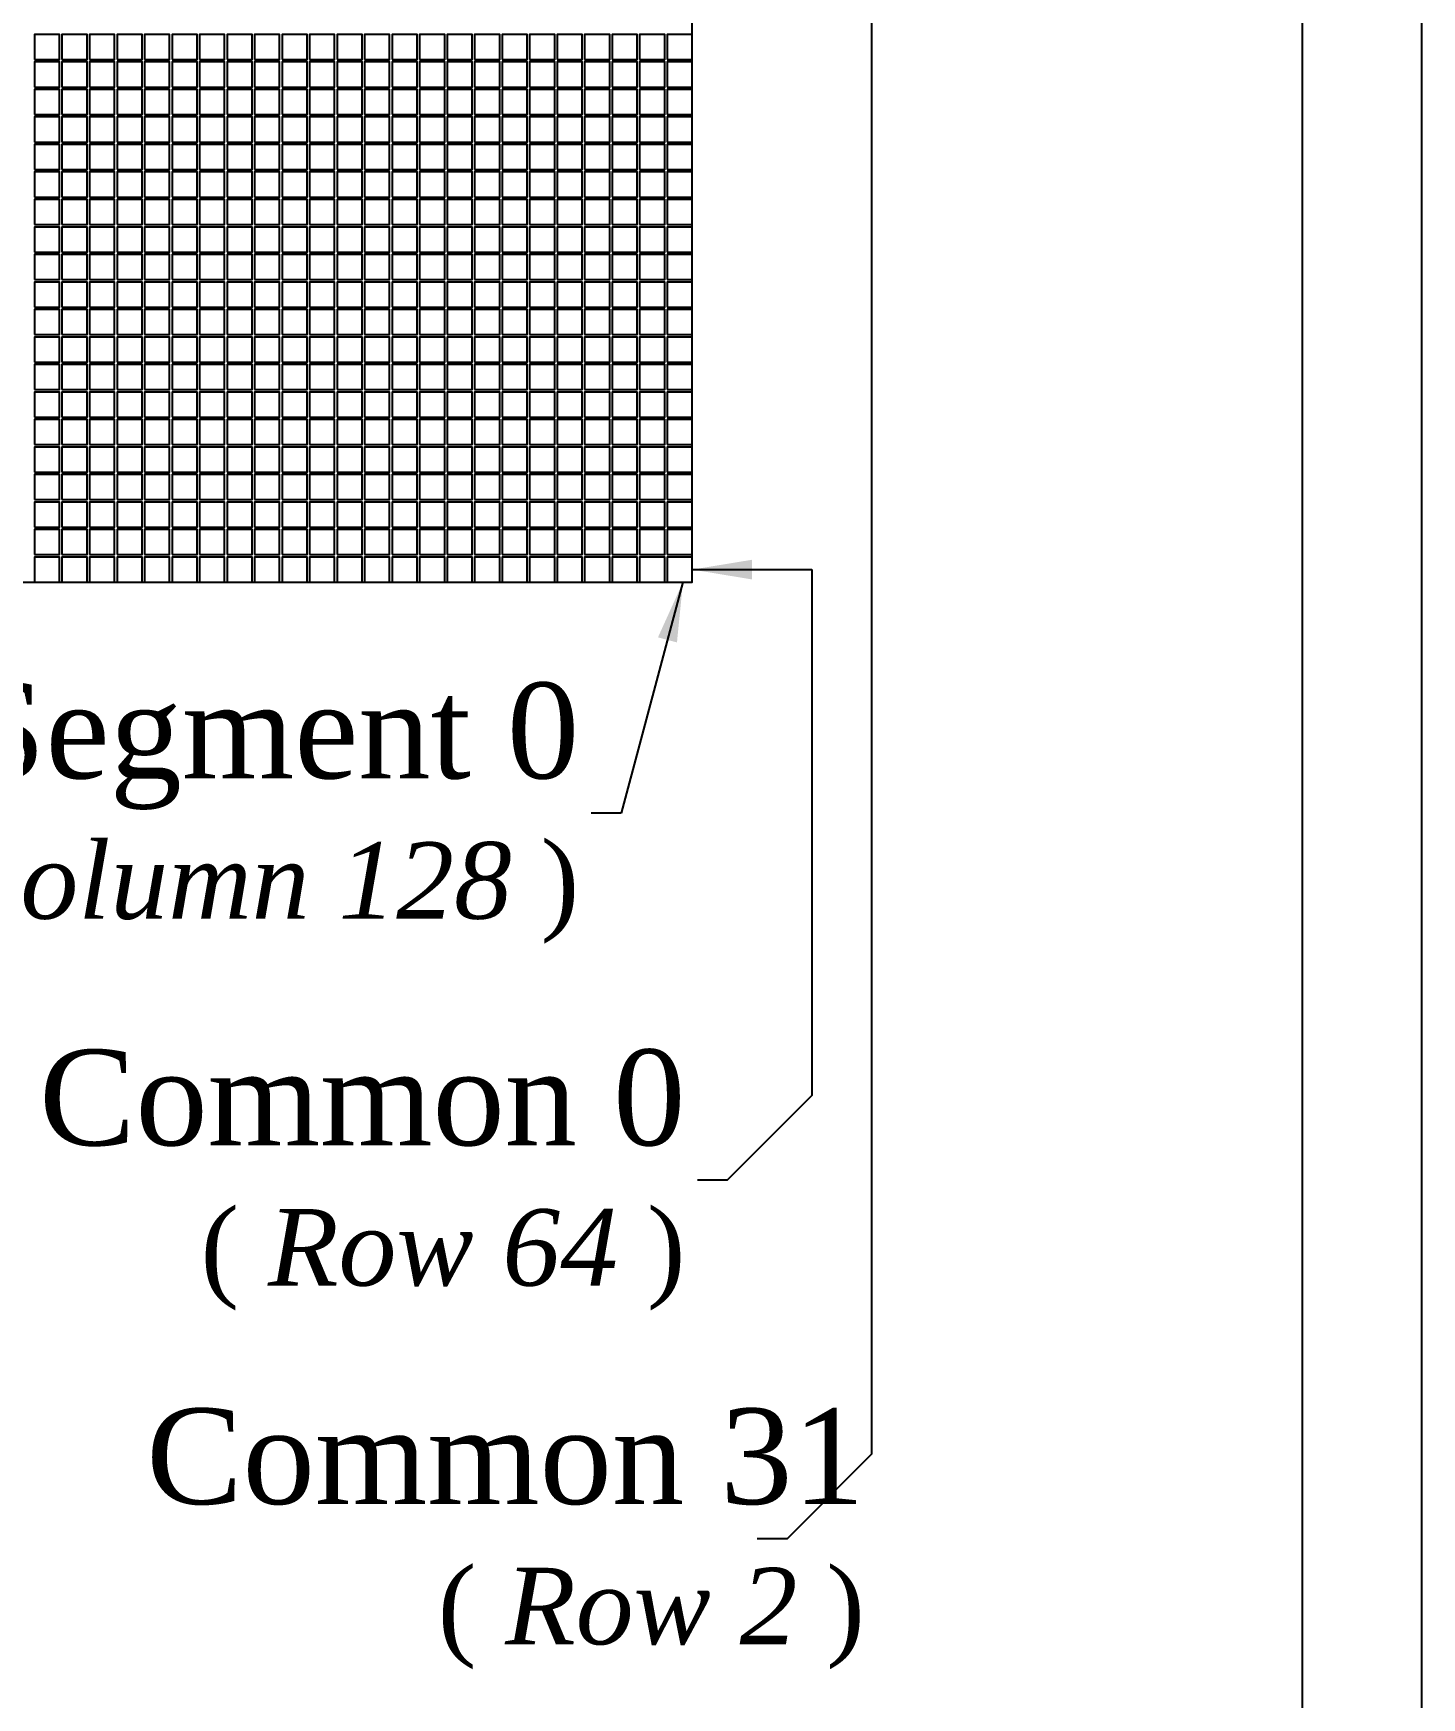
# Model space of a CAD drawing. Header units: millimetres. Extents: x -1 to 120, y 0 to 80.
# Drawn here: x 108.39 to 120, y 42.05 to 55.97 of the extents above; entities that cross this region are included whole.
import ezdxf

# ---------------------------------------------------------------- set-up
doc = ezdxf.new("R2010")
doc.units = ezdxf.units.MM
doc.header["$MEASUREMENT"] = 0
for name, color, linetype in [('Frame', 7, 'Continuous'), ('Index', 7, 'Continuous'), ('Pixel', 7, 'Continuous')]:
    doc.layers.add(name, color=color, linetype=linetype)
doc.styles.get("Standard").update_dxf_attribs({"font": 'TIMES.TTF'})
doc.dimstyles.get("Standard").update_dxf_attribs({"dimtxt": 0.8, "dimasz": 0.75, "dimexe": 0.5, "dimexo": 0.5, "dimgap": 0.1, "dimtad": 0, "dimdec": 3, "dimdsep": 46, "dimtxsty": 'Standard', "dimcen": 0.09, "dimadec": 0, "dimazin": 2, "dimtfac": 1, "dimtdec": 3, "dimtmove": 0, "dimatfit": 3, "dimfxl": 0, "dimtolj": 1, "dimarcsym": 0})

msp = doc.modelspace()

# ---------------------------------------------------------------- linework, layer by layer
at = {"color": 5}
msp.add_lwpolyline([(84.48, 51.38), (113.9, 51.38), (113.9, 66.08), (84.48, 66.08)], close=True, dxfattribs=at)
at = {"layer": 'Frame'}
for points in [[(120, 80), (0, 80), (0, 0), (120, 0)], [(119, 1), (1, 1), (1, 79), (119, 79)]]:
    msp.add_lwpolyline(points, close=True, dxfattribs=at)
at = {"layer": 'Index', "color": 5}
for points in [[(114.9, 47.0871), (114.1929, 46.38), (113.9429, 46.38)], [(115.4, 44.0871), (114.6929, 43.38), (114.4429, 43.38)]]:
    msp.add_lwpolyline(points, dxfattribs=at)
at = {"layer": 'Pixel'}
for points in [[(108.4, 55.75), (108.61, 55.75), (108.61, 55.96), (108.4, 55.96)], [(108.63, 55.75), (108.84, 55.75), (108.84, 55.96), (108.63, 55.96)], [(108.86, 55.75), (109.07, 55.75), (109.07, 55.96), (108.86, 55.96)], [(109.09, 55.75), (109.3, 55.75), (109.3, 55.96), (109.09, 55.96)], [(109.32, 55.75), (109.53, 55.75), (109.53, 55.96), (109.32, 55.96)], [(109.55, 55.75), (109.76, 55.75), (109.76, 55.96), (109.55, 55.96)], [(109.78, 55.75), (109.99, 55.75), (109.99, 55.96), (109.78, 55.96)], [(110.01, 55.75), (110.22, 55.75), (110.22, 55.96), (110.01, 55.96)], [(110.24, 55.75), (110.45, 55.75), (110.45, 55.96), (110.24, 55.96)], [(110.47, 55.75), (110.68, 55.75), (110.68, 55.96), (110.47, 55.96)], [(110.7, 55.75), (110.91, 55.75), (110.91, 55.96), (110.7, 55.96)], [(110.93, 55.75), (111.14, 55.75), (111.14, 55.96), (110.93, 55.96)], [(111.16, 55.75), (111.37, 55.75), (111.37, 55.96), (111.16, 55.96)], [(111.39, 55.75), (111.6, 55.75), (111.6, 55.96), (111.39, 55.96)], [(111.62, 55.75), (111.83, 55.75), (111.83, 55.96), (111.62, 55.96)], [(111.85, 55.75), (112.06, 55.75), (112.06, 55.96), (111.85, 55.96)], [(112.08, 55.75), (112.29, 55.75), (112.29, 55.96), (112.08, 55.96)], [(112.31, 55.75), (112.52, 55.75), (112.52, 55.96), (112.31, 55.96)], [(112.54, 55.75), (112.75, 55.75), (112.75, 55.96), (112.54, 55.96)], [(112.77, 55.75), (112.98, 55.75), (112.98, 55.96), (112.77, 55.96)], [(113, 55.75), (113.21, 55.75), (113.21, 55.96), (113, 55.96)], [(113.23, 55.75), (113.44, 55.75), (113.44, 55.96), (113.23, 55.96)], [(113.46, 55.75), (113.67, 55.75), (113.67, 55.96), (113.46, 55.96)], [(113.69, 55.75), (113.9, 55.75), (113.9, 55.96), (113.69, 55.96)], [(108.4, 55.52), (108.61, 55.52), (108.61, 55.73), (108.4, 55.73)], [(108.63, 55.52), (108.84, 55.52), (108.84, 55.73), (108.63, 55.73)], [(108.86, 55.52), (109.07, 55.52), (109.07, 55.73), (108.86, 55.73)], [(109.09, 55.52), (109.3, 55.52), (109.3, 55.73), (109.09, 55.73)], [(109.32, 55.52), (109.53, 55.52), (109.53, 55.73), (109.32, 55.73)], [(109.55, 55.52), (109.76, 55.52), (109.76, 55.73), (109.55, 55.73)], [(109.78, 55.52), (109.99, 55.52), (109.99, 55.73), (109.78, 55.73)], [(110.01, 55.52), (110.22, 55.52), (110.22, 55.73), (110.01, 55.73)], [(110.24, 55.52), (110.45, 55.52), (110.45, 55.73), (110.24, 55.73)], [(110.47, 55.52), (110.68, 55.52), (110.68, 55.73), (110.47, 55.73)], [(110.7, 55.52), (110.91, 55.52), (110.91, 55.73), (110.7, 55.73)], [(110.93, 55.52), (111.14, 55.52), (111.14, 55.73), (110.93, 55.73)], [(111.16, 55.52), (111.37, 55.52), (111.37, 55.73), (111.16, 55.73)], [(111.39, 55.52), (111.6, 55.52), (111.6, 55.73), (111.39, 55.73)], [(111.62, 55.52), (111.83, 55.52), (111.83, 55.73), (111.62, 55.73)], [(111.85, 55.52), (112.06, 55.52), (112.06, 55.73), (111.85, 55.73)], [(112.08, 55.52), (112.29, 55.52), (112.29, 55.73), (112.08, 55.73)], [(112.31, 55.52), (112.52, 55.52), (112.52, 55.73), (112.31, 55.73)], [(112.54, 55.52), (112.75, 55.52), (112.75, 55.73), (112.54, 55.73)], [(112.77, 55.52), (112.98, 55.52), (112.98, 55.73), (112.77, 55.73)], [(113, 55.52), (113.21, 55.52), (113.21, 55.73), (113, 55.73)], [(113.23, 55.52), (113.44, 55.52), (113.44, 55.73), (113.23, 55.73)], [(113.46, 55.52), (113.67, 55.52), (113.67, 55.73), (113.46, 55.73)], [(113.69, 55.52), (113.9, 55.52), (113.9, 55.73), (113.69, 55.73)], [(108.4, 55.29), (108.61, 55.29), (108.61, 55.5), (108.4, 55.5)], [(108.63, 55.29), (108.84, 55.29), (108.84, 55.5), (108.63, 55.5)], [(108.86, 55.29), (109.07, 55.29), (109.07, 55.5), (108.86, 55.5)], [(109.09, 55.29), (109.3, 55.29), (109.3, 55.5), (109.09, 55.5)], [(109.32, 55.29), (109.53, 55.29), (109.53, 55.5), (109.32, 55.5)], [(109.55, 55.29), (109.76, 55.29), (109.76, 55.5), (109.55, 55.5)], [(109.78, 55.29), (109.99, 55.29), (109.99, 55.5), (109.78, 55.5)], [(110.01, 55.29), (110.22, 55.29), (110.22, 55.5), (110.01, 55.5)], [(110.24, 55.29), (110.45, 55.29), (110.45, 55.5), (110.24, 55.5)], [(110.47, 55.29), (110.68, 55.29), (110.68, 55.5), (110.47, 55.5)], [(110.7, 55.29), (110.91, 55.29), (110.91, 55.5), (110.7, 55.5)], [(110.93, 55.29), (111.14, 55.29), (111.14, 55.5), (110.93, 55.5)], [(111.16, 55.29), (111.37, 55.29), (111.37, 55.5), (111.16, 55.5)], [(111.39, 55.29), (111.6, 55.29), (111.6, 55.5), (111.39, 55.5)], [(111.62, 55.29), (111.83, 55.29), (111.83, 55.5), (111.62, 55.5)], [(111.85, 55.29), (112.06, 55.29), (112.06, 55.5), (111.85, 55.5)], [(112.08, 55.29), (112.29, 55.29), (112.29, 55.5), (112.08, 55.5)], [(112.31, 55.29), (112.52, 55.29), (112.52, 55.5), (112.31, 55.5)], [(112.54, 55.29), (112.75, 55.29), (112.75, 55.5), (112.54, 55.5)], [(112.77, 55.29), (112.98, 55.29), (112.98, 55.5), (112.77, 55.5)], [(113, 55.29), (113.21, 55.29), (113.21, 55.5), (113, 55.5)], [(113.23, 55.29), (113.44, 55.29), (113.44, 55.5), (113.23, 55.5)], [(113.46, 55.29), (113.67, 55.29), (113.67, 55.5), (113.46, 55.5)], [(113.69, 55.29), (113.9, 55.29), (113.9, 55.5), (113.69, 55.5)], [(108.4, 55.06), (108.61, 55.06), (108.61, 55.27), (108.4, 55.27)], [(108.63, 55.06), (108.84, 55.06), (108.84, 55.27), (108.63, 55.27)], [(108.86, 55.06), (109.07, 55.06), (109.07, 55.27), (108.86, 55.27)], [(109.09, 55.06), (109.3, 55.06), (109.3, 55.27), (109.09, 55.27)], [(109.32, 55.06), (109.53, 55.06), (109.53, 55.27), (109.32, 55.27)], [(109.55, 55.06), (109.76, 55.06), (109.76, 55.27), (109.55, 55.27)], [(109.78, 55.06), (109.99, 55.06), (109.99, 55.27), (109.78, 55.27)], [(110.01, 55.06), (110.22, 55.06), (110.22, 55.27), (110.01, 55.27)], [(110.24, 55.06), (110.45, 55.06), (110.45, 55.27), (110.24, 55.27)], [(110.47, 55.06), (110.68, 55.06), (110.68, 55.27), (110.47, 55.27)], [(110.7, 55.06), (110.91, 55.06), (110.91, 55.27), (110.7, 55.27)], [(110.93, 55.06), (111.14, 55.06), (111.14, 55.27), (110.93, 55.27)], [(111.16, 55.06), (111.37, 55.06), (111.37, 55.27), (111.16, 55.27)], [(111.39, 55.06), (111.6, 55.06), (111.6, 55.27), (111.39, 55.27)], [(111.62, 55.06), (111.83, 55.06), (111.83, 55.27), (111.62, 55.27)], [(111.85, 55.06), (112.06, 55.06), (112.06, 55.27), (111.85, 55.27)], [(112.08, 55.06), (112.29, 55.06), (112.29, 55.27), (112.08, 55.27)], [(112.31, 55.06), (112.52, 55.06), (112.52, 55.27), (112.31, 55.27)], [(112.54, 55.06), (112.75, 55.06), (112.75, 55.27), (112.54, 55.27)], [(112.77, 55.06), (112.98, 55.06), (112.98, 55.27), (112.77, 55.27)], [(113, 55.06), (113.21, 55.06), (113.21, 55.27), (113, 55.27)], [(113.23, 55.06), (113.44, 55.06), (113.44, 55.27), (113.23, 55.27)], [(113.46, 55.06), (113.67, 55.06), (113.67, 55.27), (113.46, 55.27)], [(113.69, 55.06), (113.9, 55.06), (113.9, 55.27), (113.69, 55.27)], [(108.4, 54.83), (108.61, 54.83), (108.61, 55.04), (108.4, 55.04)], [(108.63, 54.83), (108.84, 54.83), (108.84, 55.04), (108.63, 55.04)], [(108.86, 54.83), (109.07, 54.83), (109.07, 55.04), (108.86, 55.04)], [(109.09, 54.83), (109.3, 54.83), (109.3, 55.04), (109.09, 55.04)], [(109.32, 54.83), (109.53, 54.83), (109.53, 55.04), (109.32, 55.04)], [(109.55, 54.83), (109.76, 54.83), (109.76, 55.04), (109.55, 55.04)], [(109.78, 54.83), (109.99, 54.83), (109.99, 55.04), (109.78, 55.04)], [(110.01, 54.83), (110.22, 54.83), (110.22, 55.04), (110.01, 55.04)], [(110.24, 54.83), (110.45, 54.83), (110.45, 55.04), (110.24, 55.04)], [(110.47, 54.83), (110.68, 54.83), (110.68, 55.04), (110.47, 55.04)], [(110.7, 54.83), (110.91, 54.83), (110.91, 55.04), (110.7, 55.04)], [(110.93, 54.83), (111.14, 54.83), (111.14, 55.04), (110.93, 55.04)], [(111.16, 54.83), (111.37, 54.83), (111.37, 55.04), (111.16, 55.04)], [(111.39, 54.83), (111.6, 54.83), (111.6, 55.04), (111.39, 55.04)], [(111.62, 54.83), (111.83, 54.83), (111.83, 55.04), (111.62, 55.04)], [(111.85, 54.83), (112.06, 54.83), (112.06, 55.04), (111.85, 55.04)], [(112.08, 54.83), (112.29, 54.83), (112.29, 55.04), (112.08, 55.04)], [(112.31, 54.83), (112.52, 54.83), (112.52, 55.04), (112.31, 55.04)], [(112.54, 54.83), (112.75, 54.83), (112.75, 55.04), (112.54, 55.04)], [(112.77, 54.83), (112.98, 54.83), (112.98, 55.04), (112.77, 55.04)], [(113, 54.83), (113.21, 54.83), (113.21, 55.04), (113, 55.04)], [(113.23, 54.83), (113.44, 54.83), (113.44, 55.04), (113.23, 55.04)], [(113.46, 54.83), (113.67, 54.83), (113.67, 55.04), (113.46, 55.04)], [(113.69, 54.83), (113.9, 54.83), (113.9, 55.04), (113.69, 55.04)], [(108.4, 54.6), (108.61, 54.6), (108.61, 54.81), (108.4, 54.81)], [(108.63, 54.6), (108.84, 54.6), (108.84, 54.81), (108.63, 54.81)], [(108.86, 54.6), (109.07, 54.6), (109.07, 54.81), (108.86, 54.81)], [(109.09, 54.6), (109.3, 54.6), (109.3, 54.81), (109.09, 54.81)], [(109.32, 54.6), (109.53, 54.6), (109.53, 54.81), (109.32, 54.81)], [(109.55, 54.6), (109.76, 54.6), (109.76, 54.81), (109.55, 54.81)], [(109.78, 54.6), (109.99, 54.6), (109.99, 54.81), (109.78, 54.81)], [(110.01, 54.6), (110.22, 54.6), (110.22, 54.81), (110.01, 54.81)], [(110.24, 54.6), (110.45, 54.6), (110.45, 54.81), (110.24, 54.81)], [(110.47, 54.6), (110.68, 54.6), (110.68, 54.81), (110.47, 54.81)], [(110.7, 54.6), (110.91, 54.6), (110.91, 54.81), (110.7, 54.81)], [(110.93, 54.6), (111.14, 54.6), (111.14, 54.81), (110.93, 54.81)], [(111.16, 54.6), (111.37, 54.6), (111.37, 54.81), (111.16, 54.81)], [(111.39, 54.6), (111.6, 54.6), (111.6, 54.81), (111.39, 54.81)], [(111.62, 54.6), (111.83, 54.6), (111.83, 54.81), (111.62, 54.81)], [(111.85, 54.6), (112.06, 54.6), (112.06, 54.81), (111.85, 54.81)], [(112.08, 54.6), (112.29, 54.6), (112.29, 54.81), (112.08, 54.81)], [(112.31, 54.6), (112.52, 54.6), (112.52, 54.81), (112.31, 54.81)], [(112.54, 54.6), (112.75, 54.6), (112.75, 54.81), (112.54, 54.81)], [(112.77, 54.6), (112.98, 54.6), (112.98, 54.81), (112.77, 54.81)], [(113, 54.6), (113.21, 54.6), (113.21, 54.81), (113, 54.81)], [(113.23, 54.6), (113.44, 54.6), (113.44, 54.81), (113.23, 54.81)], [(113.46, 54.6), (113.67, 54.6), (113.67, 54.81), (113.46, 54.81)], [(113.69, 54.6), (113.9, 54.6), (113.9, 54.81), (113.69, 54.81)], [(108.4, 54.37), (108.61, 54.37), (108.61, 54.58), (108.4, 54.58)], [(108.63, 54.37), (108.84, 54.37), (108.84, 54.58), (108.63, 54.58)], [(108.86, 54.37), (109.07, 54.37), (109.07, 54.58), (108.86, 54.58)], [(109.09, 54.37), (109.3, 54.37), (109.3, 54.58), (109.09, 54.58)], [(109.32, 54.37), (109.53, 54.37), (109.53, 54.58), (109.32, 54.58)], [(109.55, 54.37), (109.76, 54.37), (109.76, 54.58), (109.55, 54.58)], [(109.78, 54.37), (109.99, 54.37), (109.99, 54.58), (109.78, 54.58)], [(110.01, 54.37), (110.22, 54.37), (110.22, 54.58), (110.01, 54.58)], [(110.24, 54.37), (110.45, 54.37), (110.45, 54.58), (110.24, 54.58)], [(110.47, 54.37), (110.68, 54.37), (110.68, 54.58), (110.47, 54.58)], [(110.7, 54.37), (110.91, 54.37), (110.91, 54.58), (110.7, 54.58)], [(110.93, 54.37), (111.14, 54.37), (111.14, 54.58), (110.93, 54.58)], [(111.16, 54.37), (111.37, 54.37), (111.37, 54.58), (111.16, 54.58)], [(111.39, 54.37), (111.6, 54.37), (111.6, 54.58), (111.39, 54.58)], [(111.62, 54.37), (111.83, 54.37), (111.83, 54.58), (111.62, 54.58)], [(111.85, 54.37), (112.06, 54.37), (112.06, 54.58), (111.85, 54.58)], [(112.08, 54.37), (112.29, 54.37), (112.29, 54.58), (112.08, 54.58)], [(112.31, 54.37), (112.52, 54.37), (112.52, 54.58), (112.31, 54.58)], [(112.54, 54.37), (112.75, 54.37), (112.75, 54.58), (112.54, 54.58)], [(112.77, 54.37), (112.98, 54.37), (112.98, 54.58), (112.77, 54.58)], [(113, 54.37), (113.21, 54.37), (113.21, 54.58), (113, 54.58)], [(113.23, 54.37), (113.44, 54.37), (113.44, 54.58), (113.23, 54.58)], [(113.46, 54.37), (113.67, 54.37), (113.67, 54.58), (113.46, 54.58)], [(113.69, 54.37), (113.9, 54.37), (113.9, 54.58), (113.69, 54.58)], [(108.4, 54.14), (108.61, 54.14), (108.61, 54.35), (108.4, 54.35)], [(108.63, 54.14), (108.84, 54.14), (108.84, 54.35), (108.63, 54.35)], [(108.86, 54.14), (109.07, 54.14), (109.07, 54.35), (108.86, 54.35)], [(109.09, 54.14), (109.3, 54.14), (109.3, 54.35), (109.09, 54.35)], [(109.32, 54.14), (109.53, 54.14), (109.53, 54.35), (109.32, 54.35)], [(109.55, 54.14), (109.76, 54.14), (109.76, 54.35), (109.55, 54.35)], [(109.78, 54.14), (109.99, 54.14), (109.99, 54.35), (109.78, 54.35)], [(110.01, 54.14), (110.22, 54.14), (110.22, 54.35), (110.01, 54.35)], [(110.24, 54.14), (110.45, 54.14), (110.45, 54.35), (110.24, 54.35)], [(110.47, 54.14), (110.68, 54.14), (110.68, 54.35), (110.47, 54.35)], [(110.7, 54.14), (110.91, 54.14), (110.91, 54.35), (110.7, 54.35)], [(110.93, 54.14), (111.14, 54.14), (111.14, 54.35), (110.93, 54.35)], [(111.16, 54.14), (111.37, 54.14), (111.37, 54.35), (111.16, 54.35)], [(111.39, 54.14), (111.6, 54.14), (111.6, 54.35), (111.39, 54.35)], [(111.62, 54.14), (111.83, 54.14), (111.83, 54.35), (111.62, 54.35)], [(111.85, 54.14), (112.06, 54.14), (112.06, 54.35), (111.85, 54.35)], [(112.08, 54.14), (112.29, 54.14), (112.29, 54.35), (112.08, 54.35)], [(112.31, 54.14), (112.52, 54.14), (112.52, 54.35), (112.31, 54.35)], [(112.54, 54.14), (112.75, 54.14), (112.75, 54.35), (112.54, 54.35)], [(112.77, 54.14), (112.98, 54.14), (112.98, 54.35), (112.77, 54.35)], [(113, 54.14), (113.21, 54.14), (113.21, 54.35), (113, 54.35)], [(113.23, 54.14), (113.44, 54.14), (113.44, 54.35), (113.23, 54.35)], [(113.46, 54.14), (113.67, 54.14), (113.67, 54.35), (113.46, 54.35)], [(113.69, 54.14), (113.9, 54.14), (113.9, 54.35), (113.69, 54.35)], [(108.4, 53.91), (108.61, 53.91), (108.61, 54.12), (108.4, 54.12)], [(108.63, 53.91), (108.84, 53.91), (108.84, 54.12), (108.63, 54.12)], [(108.86, 53.91), (109.07, 53.91), (109.07, 54.12), (108.86, 54.12)], [(109.09, 53.91), (109.3, 53.91), (109.3, 54.12), (109.09, 54.12)], [(109.32, 53.91), (109.53, 53.91), (109.53, 54.12), (109.32, 54.12)], [(109.55, 53.91), (109.76, 53.91), (109.76, 54.12), (109.55, 54.12)], [(109.78, 53.91), (109.99, 53.91), (109.99, 54.12), (109.78, 54.12)], [(110.01, 53.91), (110.22, 53.91), (110.22, 54.12), (110.01, 54.12)], [(110.24, 53.91), (110.45, 53.91), (110.45, 54.12), (110.24, 54.12)], [(110.47, 53.91), (110.68, 53.91), (110.68, 54.12), (110.47, 54.12)], [(110.7, 53.91), (110.91, 53.91), (110.91, 54.12), (110.7, 54.12)], [(110.93, 53.91), (111.14, 53.91), (111.14, 54.12), (110.93, 54.12)], [(111.16, 53.91), (111.37, 53.91), (111.37, 54.12), (111.16, 54.12)], [(111.39, 53.91), (111.6, 53.91), (111.6, 54.12), (111.39, 54.12)], [(111.62, 53.91), (111.83, 53.91), (111.83, 54.12), (111.62, 54.12)], [(111.85, 53.91), (112.06, 53.91), (112.06, 54.12), (111.85, 54.12)], [(112.08, 53.91), (112.29, 53.91), (112.29, 54.12), (112.08, 54.12)], [(112.31, 53.91), (112.52, 53.91), (112.52, 54.12), (112.31, 54.12)], [(112.54, 53.91), (112.75, 53.91), (112.75, 54.12), (112.54, 54.12)], [(112.77, 53.91), (112.98, 53.91), (112.98, 54.12), (112.77, 54.12)], [(113, 53.91), (113.21, 53.91), (113.21, 54.12), (113, 54.12)], [(113.23, 53.91), (113.44, 53.91), (113.44, 54.12), (113.23, 54.12)], [(113.46, 53.91), (113.67, 53.91), (113.67, 54.12), (113.46, 54.12)], [(113.69, 53.91), (113.9, 53.91), (113.9, 54.12), (113.69, 54.12)], [(108.4, 53.68), (108.61, 53.68), (108.61, 53.89), (108.4, 53.89)], [(108.63, 53.68), (108.84, 53.68), (108.84, 53.89), (108.63, 53.89)], [(108.86, 53.68), (109.07, 53.68), (109.07, 53.89), (108.86, 53.89)], [(109.09, 53.68), (109.3, 53.68), (109.3, 53.89), (109.09, 53.89)], [(109.32, 53.68), (109.53, 53.68), (109.53, 53.89), (109.32, 53.89)], [(109.55, 53.68), (109.76, 53.68), (109.76, 53.89), (109.55, 53.89)], [(109.78, 53.68), (109.99, 53.68), (109.99, 53.89), (109.78, 53.89)], [(110.01, 53.68), (110.22, 53.68), (110.22, 53.89), (110.01, 53.89)], [(110.24, 53.68), (110.45, 53.68), (110.45, 53.89), (110.24, 53.89)], [(110.47, 53.68), (110.68, 53.68), (110.68, 53.89), (110.47, 53.89)], [(110.7, 53.68), (110.91, 53.68), (110.91, 53.89), (110.7, 53.89)], [(110.93, 53.68), (111.14, 53.68), (111.14, 53.89), (110.93, 53.89)], [(111.16, 53.68), (111.37, 53.68), (111.37, 53.89), (111.16, 53.89)], [(111.39, 53.68), (111.6, 53.68), (111.6, 53.89), (111.39, 53.89)], [(111.62, 53.68), (111.83, 53.68), (111.83, 53.89), (111.62, 53.89)], [(111.85, 53.68), (112.06, 53.68), (112.06, 53.89), (111.85, 53.89)], [(112.08, 53.68), (112.29, 53.68), (112.29, 53.89), (112.08, 53.89)], [(112.31, 53.68), (112.52, 53.68), (112.52, 53.89), (112.31, 53.89)], [(112.54, 53.68), (112.75, 53.68), (112.75, 53.89), (112.54, 53.89)], [(112.77, 53.68), (112.98, 53.68), (112.98, 53.89), (112.77, 53.89)], [(113, 53.68), (113.21, 53.68), (113.21, 53.89), (113, 53.89)], [(113.23, 53.68), (113.44, 53.68), (113.44, 53.89), (113.23, 53.89)], [(113.46, 53.68), (113.67, 53.68), (113.67, 53.89), (113.46, 53.89)], [(113.69, 53.68), (113.9, 53.68), (113.9, 53.89), (113.69, 53.89)], [(108.4, 53.45), (108.61, 53.45), (108.61, 53.66), (108.4, 53.66)], [(108.63, 53.45), (108.84, 53.45), (108.84, 53.66), (108.63, 53.66)], [(108.86, 53.45), (109.07, 53.45), (109.07, 53.66), (108.86, 53.66)], [(109.09, 53.45), (109.3, 53.45), (109.3, 53.66), (109.09, 53.66)], [(109.32, 53.45), (109.53, 53.45), (109.53, 53.66), (109.32, 53.66)], [(109.55, 53.45), (109.76, 53.45), (109.76, 53.66), (109.55, 53.66)], [(109.78, 53.45), (109.99, 53.45), (109.99, 53.66), (109.78, 53.66)], [(110.01, 53.45), (110.22, 53.45), (110.22, 53.66), (110.01, 53.66)], [(110.24, 53.45), (110.45, 53.45), (110.45, 53.66), (110.24, 53.66)], [(110.47, 53.45), (110.68, 53.45), (110.68, 53.66), (110.47, 53.66)], [(110.7, 53.45), (110.91, 53.45), (110.91, 53.66), (110.7, 53.66)], [(110.93, 53.45), (111.14, 53.45), (111.14, 53.66), (110.93, 53.66)], [(111.16, 53.45), (111.37, 53.45), (111.37, 53.66), (111.16, 53.66)], [(111.39, 53.45), (111.6, 53.45), (111.6, 53.66), (111.39, 53.66)], [(111.62, 53.45), (111.83, 53.45), (111.83, 53.66), (111.62, 53.66)], [(111.85, 53.45), (112.06, 53.45), (112.06, 53.66), (111.85, 53.66)], [(112.08, 53.45), (112.29, 53.45), (112.29, 53.66), (112.08, 53.66)], [(112.31, 53.45), (112.52, 53.45), (112.52, 53.66), (112.31, 53.66)], [(112.54, 53.45), (112.75, 53.45), (112.75, 53.66), (112.54, 53.66)], [(112.77, 53.45), (112.98, 53.45), (112.98, 53.66), (112.77, 53.66)], [(113, 53.45), (113.21, 53.45), (113.21, 53.66), (113, 53.66)], [(113.23, 53.45), (113.44, 53.45), (113.44, 53.66), (113.23, 53.66)], [(113.46, 53.45), (113.67, 53.45), (113.67, 53.66), (113.46, 53.66)], [(113.69, 53.45), (113.9, 53.45), (113.9, 53.66), (113.69, 53.66)], [(108.4, 53.22), (108.61, 53.22), (108.61, 53.43), (108.4, 53.43)], [(108.63, 53.22), (108.84, 53.22), (108.84, 53.43), (108.63, 53.43)], [(108.86, 53.22), (109.07, 53.22), (109.07, 53.43), (108.86, 53.43)], [(109.09, 53.22), (109.3, 53.22), (109.3, 53.43), (109.09, 53.43)], [(109.32, 53.22), (109.53, 53.22), (109.53, 53.43), (109.32, 53.43)], [(109.55, 53.22), (109.76, 53.22), (109.76, 53.43), (109.55, 53.43)], [(109.78, 53.22), (109.99, 53.22), (109.99, 53.43), (109.78, 53.43)], [(110.01, 53.22), (110.22, 53.22), (110.22, 53.43), (110.01, 53.43)], [(110.24, 53.22), (110.45, 53.22), (110.45, 53.43), (110.24, 53.43)], [(110.47, 53.22), (110.68, 53.22), (110.68, 53.43), (110.47, 53.43)], [(110.7, 53.22), (110.91, 53.22), (110.91, 53.43), (110.7, 53.43)], [(110.93, 53.22), (111.14, 53.22), (111.14, 53.43), (110.93, 53.43)], [(111.16, 53.22), (111.37, 53.22), (111.37, 53.43), (111.16, 53.43)], [(111.39, 53.22), (111.6, 53.22), (111.6, 53.43), (111.39, 53.43)], [(111.62, 53.22), (111.83, 53.22), (111.83, 53.43), (111.62, 53.43)], [(111.85, 53.22), (112.06, 53.22), (112.06, 53.43), (111.85, 53.43)], [(112.08, 53.22), (112.29, 53.22), (112.29, 53.43), (112.08, 53.43)], [(112.31, 53.22), (112.52, 53.22), (112.52, 53.43), (112.31, 53.43)], [(112.54, 53.22), (112.75, 53.22), (112.75, 53.43), (112.54, 53.43)], [(112.77, 53.22), (112.98, 53.22), (112.98, 53.43), (112.77, 53.43)], [(113, 53.22), (113.21, 53.22), (113.21, 53.43), (113, 53.43)], [(113.23, 53.22), (113.44, 53.22), (113.44, 53.43), (113.23, 53.43)], [(113.46, 53.22), (113.67, 53.22), (113.67, 53.43), (113.46, 53.43)], [(113.69, 53.22), (113.9, 53.22), (113.9, 53.43), (113.69, 53.43)], [(108.4, 52.99), (108.61, 52.99), (108.61, 53.2), (108.4, 53.2)], [(108.63, 52.99), (108.84, 52.99), (108.84, 53.2), (108.63, 53.2)], [(108.86, 52.99), (109.07, 52.99), (109.07, 53.2), (108.86, 53.2)], [(109.09, 52.99), (109.3, 52.99), (109.3, 53.2), (109.09, 53.2)], [(109.32, 52.99), (109.53, 52.99), (109.53, 53.2), (109.32, 53.2)], [(109.55, 52.99), (109.76, 52.99), (109.76, 53.2), (109.55, 53.2)], [(109.78, 52.99), (109.99, 52.99), (109.99, 53.2), (109.78, 53.2)], [(110.01, 52.99), (110.22, 52.99), (110.22, 53.2), (110.01, 53.2)], [(110.24, 52.99), (110.45, 52.99), (110.45, 53.2), (110.24, 53.2)], [(110.47, 52.99), (110.68, 52.99), (110.68, 53.2), (110.47, 53.2)], [(110.7, 52.99), (110.91, 52.99), (110.91, 53.2), (110.7, 53.2)], [(110.93, 52.99), (111.14, 52.99), (111.14, 53.2), (110.93, 53.2)], [(111.16, 52.99), (111.37, 52.99), (111.37, 53.2), (111.16, 53.2)], [(111.39, 52.99), (111.6, 52.99), (111.6, 53.2), (111.39, 53.2)], [(111.62, 52.99), (111.83, 52.99), (111.83, 53.2), (111.62, 53.2)], [(111.85, 52.99), (112.06, 52.99), (112.06, 53.2), (111.85, 53.2)], [(112.08, 52.99), (112.29, 52.99), (112.29, 53.2), (112.08, 53.2)], [(112.31, 52.99), (112.52, 52.99), (112.52, 53.2), (112.31, 53.2)], [(112.54, 52.99), (112.75, 52.99), (112.75, 53.2), (112.54, 53.2)], [(112.77, 52.99), (112.98, 52.99), (112.98, 53.2), (112.77, 53.2)], [(113, 52.99), (113.21, 52.99), (113.21, 53.2), (113, 53.2)], [(113.23, 52.99), (113.44, 52.99), (113.44, 53.2), (113.23, 53.2)], [(113.46, 52.99), (113.67, 52.99), (113.67, 53.2), (113.46, 53.2)], [(113.69, 52.99), (113.9, 52.99), (113.9, 53.2), (113.69, 53.2)], [(108.4, 52.76), (108.61, 52.76), (108.61, 52.97), (108.4, 52.97)], [(108.63, 52.76), (108.84, 52.76), (108.84, 52.97), (108.63, 52.97)], [(108.86, 52.76), (109.07, 52.76), (109.07, 52.97), (108.86, 52.97)], [(109.09, 52.76), (109.3, 52.76), (109.3, 52.97), (109.09, 52.97)], [(109.32, 52.76), (109.53, 52.76), (109.53, 52.97), (109.32, 52.97)], [(109.55, 52.76), (109.76, 52.76), (109.76, 52.97), (109.55, 52.97)], [(109.78, 52.76), (109.99, 52.76), (109.99, 52.97), (109.78, 52.97)], [(110.01, 52.76), (110.22, 52.76), (110.22, 52.97), (110.01, 52.97)], [(110.24, 52.76), (110.45, 52.76), (110.45, 52.97), (110.24, 52.97)], [(110.47, 52.76), (110.68, 52.76), (110.68, 52.97), (110.47, 52.97)], [(110.7, 52.76), (110.91, 52.76), (110.91, 52.97), (110.7, 52.97)], [(110.93, 52.76), (111.14, 52.76), (111.14, 52.97), (110.93, 52.97)], [(111.16, 52.76), (111.37, 52.76), (111.37, 52.97), (111.16, 52.97)], [(111.39, 52.76), (111.6, 52.76), (111.6, 52.97), (111.39, 52.97)], [(111.62, 52.76), (111.83, 52.76), (111.83, 52.97), (111.62, 52.97)], [(111.85, 52.76), (112.06, 52.76), (112.06, 52.97), (111.85, 52.97)], [(112.08, 52.76), (112.29, 52.76), (112.29, 52.97), (112.08, 52.97)], [(112.31, 52.76), (112.52, 52.76), (112.52, 52.97), (112.31, 52.97)], [(112.54, 52.76), (112.75, 52.76), (112.75, 52.97), (112.54, 52.97)], [(112.77, 52.76), (112.98, 52.76), (112.98, 52.97), (112.77, 52.97)], [(113, 52.76), (113.21, 52.76), (113.21, 52.97), (113, 52.97)], [(113.23, 52.76), (113.44, 52.76), (113.44, 52.97), (113.23, 52.97)], [(113.46, 52.76), (113.67, 52.76), (113.67, 52.97), (113.46, 52.97)], [(113.69, 52.76), (113.9, 52.76), (113.9, 52.97), (113.69, 52.97)], [(108.4, 52.53), (108.61, 52.53), (108.61, 52.74), (108.4, 52.74)], [(108.63, 52.53), (108.84, 52.53), (108.84, 52.74), (108.63, 52.74)], [(108.86, 52.53), (109.07, 52.53), (109.07, 52.74), (108.86, 52.74)], [(109.09, 52.53), (109.3, 52.53), (109.3, 52.74), (109.09, 52.74)], [(109.32, 52.53), (109.53, 52.53), (109.53, 52.74), (109.32, 52.74)], [(109.55, 52.53), (109.76, 52.53), (109.76, 52.74), (109.55, 52.74)], [(109.78, 52.53), (109.99, 52.53), (109.99, 52.74), (109.78, 52.74)], [(110.01, 52.53), (110.22, 52.53), (110.22, 52.74), (110.01, 52.74)], [(110.24, 52.53), (110.45, 52.53), (110.45, 52.74), (110.24, 52.74)], [(110.47, 52.53), (110.68, 52.53), (110.68, 52.74), (110.47, 52.74)], [(110.7, 52.53), (110.91, 52.53), (110.91, 52.74), (110.7, 52.74)], [(110.93, 52.53), (111.14, 52.53), (111.14, 52.74), (110.93, 52.74)], [(111.16, 52.53), (111.37, 52.53), (111.37, 52.74), (111.16, 52.74)], [(111.39, 52.53), (111.6, 52.53), (111.6, 52.74), (111.39, 52.74)], [(111.62, 52.53), (111.83, 52.53), (111.83, 52.74), (111.62, 52.74)], [(111.85, 52.53), (112.06, 52.53), (112.06, 52.74), (111.85, 52.74)], [(112.08, 52.53), (112.29, 52.53), (112.29, 52.74), (112.08, 52.74)], [(112.31, 52.53), (112.52, 52.53), (112.52, 52.74), (112.31, 52.74)], [(112.54, 52.53), (112.75, 52.53), (112.75, 52.74), (112.54, 52.74)], [(112.77, 52.53), (112.98, 52.53), (112.98, 52.74), (112.77, 52.74)], [(113, 52.53), (113.21, 52.53), (113.21, 52.74), (113, 52.74)], [(113.23, 52.53), (113.44, 52.53), (113.44, 52.74), (113.23, 52.74)], [(113.46, 52.53), (113.67, 52.53), (113.67, 52.74), (113.46, 52.74)], [(113.69, 52.53), (113.9, 52.53), (113.9, 52.74), (113.69, 52.74)], [(108.4, 52.3), (108.61, 52.3), (108.61, 52.51), (108.4, 52.51)], [(108.63, 52.3), (108.84, 52.3), (108.84, 52.51), (108.63, 52.51)], [(108.86, 52.3), (109.07, 52.3), (109.07, 52.51), (108.86, 52.51)], [(109.09, 52.3), (109.3, 52.3), (109.3, 52.51), (109.09, 52.51)], [(109.32, 52.3), (109.53, 52.3), (109.53, 52.51), (109.32, 52.51)], [(109.55, 52.3), (109.76, 52.3), (109.76, 52.51), (109.55, 52.51)], [(109.78, 52.3), (109.99, 52.3), (109.99, 52.51), (109.78, 52.51)], [(110.01, 52.3), (110.22, 52.3), (110.22, 52.51), (110.01, 52.51)], [(110.24, 52.3), (110.45, 52.3), (110.45, 52.51), (110.24, 52.51)], [(110.47, 52.3), (110.68, 52.3), (110.68, 52.51), (110.47, 52.51)], [(110.7, 52.3), (110.91, 52.3), (110.91, 52.51), (110.7, 52.51)], [(110.93, 52.3), (111.14, 52.3), (111.14, 52.51), (110.93, 52.51)], [(111.16, 52.3), (111.37, 52.3), (111.37, 52.51), (111.16, 52.51)], [(111.39, 52.3), (111.6, 52.3), (111.6, 52.51), (111.39, 52.51)], [(111.62, 52.3), (111.83, 52.3), (111.83, 52.51), (111.62, 52.51)], [(111.85, 52.3), (112.06, 52.3), (112.06, 52.51), (111.85, 52.51)], [(112.08, 52.3), (112.29, 52.3), (112.29, 52.51), (112.08, 52.51)], [(112.31, 52.3), (112.52, 52.3), (112.52, 52.51), (112.31, 52.51)], [(112.54, 52.3), (112.75, 52.3), (112.75, 52.51), (112.54, 52.51)], [(112.77, 52.3), (112.98, 52.3), (112.98, 52.51), (112.77, 52.51)], [(113, 52.3), (113.21, 52.3), (113.21, 52.51), (113, 52.51)], [(113.23, 52.3), (113.44, 52.3), (113.44, 52.51), (113.23, 52.51)], [(113.46, 52.3), (113.67, 52.3), (113.67, 52.51), (113.46, 52.51)], [(113.69, 52.3), (113.9, 52.3), (113.9, 52.51), (113.69, 52.51)], [(108.4, 52.07), (108.61, 52.07), (108.61, 52.28), (108.4, 52.28)], [(108.63, 52.07), (108.84, 52.07), (108.84, 52.28), (108.63, 52.28)], [(108.86, 52.07), (109.07, 52.07), (109.07, 52.28), (108.86, 52.28)], [(109.09, 52.07), (109.3, 52.07), (109.3, 52.28), (109.09, 52.28)], [(109.32, 52.07), (109.53, 52.07), (109.53, 52.28), (109.32, 52.28)], [(109.55, 52.07), (109.76, 52.07), (109.76, 52.28), (109.55, 52.28)], [(109.78, 52.07), (109.99, 52.07), (109.99, 52.28), (109.78, 52.28)], [(110.01, 52.07), (110.22, 52.07), (110.22, 52.28), (110.01, 52.28)], [(110.24, 52.07), (110.45, 52.07), (110.45, 52.28), (110.24, 52.28)], [(110.47, 52.07), (110.68, 52.07), (110.68, 52.28), (110.47, 52.28)], [(110.7, 52.07), (110.91, 52.07), (110.91, 52.28), (110.7, 52.28)], [(110.93, 52.07), (111.14, 52.07), (111.14, 52.28), (110.93, 52.28)], [(111.16, 52.07), (111.37, 52.07), (111.37, 52.28), (111.16, 52.28)], [(111.39, 52.07), (111.6, 52.07), (111.6, 52.28), (111.39, 52.28)], [(111.62, 52.07), (111.83, 52.07), (111.83, 52.28), (111.62, 52.28)], [(111.85, 52.07), (112.06, 52.07), (112.06, 52.28), (111.85, 52.28)], [(112.08, 52.07), (112.29, 52.07), (112.29, 52.28), (112.08, 52.28)], [(112.31, 52.07), (112.52, 52.07), (112.52, 52.28), (112.31, 52.28)], [(112.54, 52.07), (112.75, 52.07), (112.75, 52.28), (112.54, 52.28)], [(112.77, 52.07), (112.98, 52.07), (112.98, 52.28), (112.77, 52.28)], [(113, 52.07), (113.21, 52.07), (113.21, 52.28), (113, 52.28)], [(113.23, 52.07), (113.44, 52.07), (113.44, 52.28), (113.23, 52.28)], [(113.46, 52.07), (113.67, 52.07), (113.67, 52.28), (113.46, 52.28)], [(113.69, 52.07), (113.9, 52.07), (113.9, 52.28), (113.69, 52.28)], [(108.4, 51.84), (108.61, 51.84), (108.61, 52.05), (108.4, 52.05)], [(108.63, 51.84), (108.84, 51.84), (108.84, 52.05), (108.63, 52.05)], [(108.86, 51.84), (109.07, 51.84), (109.07, 52.05), (108.86, 52.05)], [(109.09, 51.84), (109.3, 51.84), (109.3, 52.05), (109.09, 52.05)], [(109.32, 51.84), (109.53, 51.84), (109.53, 52.05), (109.32, 52.05)], [(109.55, 51.84), (109.76, 51.84), (109.76, 52.05), (109.55, 52.05)], [(109.78, 51.84), (109.99, 51.84), (109.99, 52.05), (109.78, 52.05)], [(110.01, 51.84), (110.22, 51.84), (110.22, 52.05), (110.01, 52.05)], [(110.24, 51.84), (110.45, 51.84), (110.45, 52.05), (110.24, 52.05)], [(110.47, 51.84), (110.68, 51.84), (110.68, 52.05), (110.47, 52.05)], [(110.7, 51.84), (110.91, 51.84), (110.91, 52.05), (110.7, 52.05)], [(110.93, 51.84), (111.14, 51.84), (111.14, 52.05), (110.93, 52.05)], [(111.16, 51.84), (111.37, 51.84), (111.37, 52.05), (111.16, 52.05)], [(111.39, 51.84), (111.6, 51.84), (111.6, 52.05), (111.39, 52.05)], [(111.62, 51.84), (111.83, 51.84), (111.83, 52.05), (111.62, 52.05)], [(111.85, 51.84), (112.06, 51.84), (112.06, 52.05), (111.85, 52.05)], [(112.08, 51.84), (112.29, 51.84), (112.29, 52.05), (112.08, 52.05)], [(112.31, 51.84), (112.52, 51.84), (112.52, 52.05), (112.31, 52.05)], [(112.54, 51.84), (112.75, 51.84), (112.75, 52.05), (112.54, 52.05)], [(112.77, 51.84), (112.98, 51.84), (112.98, 52.05), (112.77, 52.05)], [(113, 51.84), (113.21, 51.84), (113.21, 52.05), (113, 52.05)], [(113.23, 51.84), (113.44, 51.84), (113.44, 52.05), (113.23, 52.05)], [(113.46, 51.84), (113.67, 51.84), (113.67, 52.05), (113.46, 52.05)], [(113.69, 51.84), (113.9, 51.84), (113.9, 52.05), (113.69, 52.05)], [(108.4, 51.61), (108.61, 51.61), (108.61, 51.82), (108.4, 51.82)], [(108.63, 51.61), (108.84, 51.61), (108.84, 51.82), (108.63, 51.82)], [(108.86, 51.61), (109.07, 51.61), (109.07, 51.82), (108.86, 51.82)], [(109.09, 51.61), (109.3, 51.61), (109.3, 51.82), (109.09, 51.82)], [(109.32, 51.61), (109.53, 51.61), (109.53, 51.82), (109.32, 51.82)], [(109.55, 51.61), (109.76, 51.61), (109.76, 51.82), (109.55, 51.82)], [(109.78, 51.61), (109.99, 51.61), (109.99, 51.82), (109.78, 51.82)], [(110.01, 51.61), (110.22, 51.61), (110.22, 51.82), (110.01, 51.82)], [(110.24, 51.61), (110.45, 51.61), (110.45, 51.82), (110.24, 51.82)], [(110.47, 51.61), (110.68, 51.61), (110.68, 51.82), (110.47, 51.82)], [(110.7, 51.61), (110.91, 51.61), (110.91, 51.82), (110.7, 51.82)], [(110.93, 51.61), (111.14, 51.61), (111.14, 51.82), (110.93, 51.82)], [(111.16, 51.61), (111.37, 51.61), (111.37, 51.82), (111.16, 51.82)], [(111.39, 51.61), (111.6, 51.61), (111.6, 51.82), (111.39, 51.82)], [(111.62, 51.61), (111.83, 51.61), (111.83, 51.82), (111.62, 51.82)], [(111.85, 51.61), (112.06, 51.61), (112.06, 51.82), (111.85, 51.82)], [(112.08, 51.61), (112.29, 51.61), (112.29, 51.82), (112.08, 51.82)], [(112.31, 51.61), (112.52, 51.61), (112.52, 51.82), (112.31, 51.82)], [(112.54, 51.61), (112.75, 51.61), (112.75, 51.82), (112.54, 51.82)], [(112.77, 51.61), (112.98, 51.61), (112.98, 51.82), (112.77, 51.82)], [(113, 51.61), (113.21, 51.61), (113.21, 51.82), (113, 51.82)], [(113.23, 51.61), (113.44, 51.61), (113.44, 51.82), (113.23, 51.82)], [(113.46, 51.61), (113.67, 51.61), (113.67, 51.82), (113.46, 51.82)], [(113.69, 51.61), (113.9, 51.61), (113.9, 51.82), (113.69, 51.82)], [(108.4, 51.38), (108.61, 51.38), (108.61, 51.59), (108.4, 51.59)], [(108.63, 51.38), (108.84, 51.38), (108.84, 51.59), (108.63, 51.59)], [(108.86, 51.38), (109.07, 51.38), (109.07, 51.59), (108.86, 51.59)], [(109.09, 51.38), (109.3, 51.38), (109.3, 51.59), (109.09, 51.59)], [(109.32, 51.38), (109.53, 51.38), (109.53, 51.59), (109.32, 51.59)], [(109.55, 51.38), (109.76, 51.38), (109.76, 51.59), (109.55, 51.59)], [(109.78, 51.38), (109.99, 51.38), (109.99, 51.59), (109.78, 51.59)], [(110.01, 51.38), (110.22, 51.38), (110.22, 51.59), (110.01, 51.59)], [(110.24, 51.38), (110.45, 51.38), (110.45, 51.59), (110.24, 51.59)], [(110.47, 51.38), (110.68, 51.38), (110.68, 51.59), (110.47, 51.59)], [(110.7, 51.38), (110.91, 51.38), (110.91, 51.59), (110.7, 51.59)], [(110.93, 51.38), (111.14, 51.38), (111.14, 51.59), (110.93, 51.59)], [(111.16, 51.38), (111.37, 51.38), (111.37, 51.59), (111.16, 51.59)], [(111.39, 51.38), (111.6, 51.38), (111.6, 51.59), (111.39, 51.59)], [(111.62, 51.38), (111.83, 51.38), (111.83, 51.59), (111.62, 51.59)], [(111.85, 51.38), (112.06, 51.38), (112.06, 51.59), (111.85, 51.59)], [(112.08, 51.38), (112.29, 51.38), (112.29, 51.59), (112.08, 51.59)], [(112.31, 51.38), (112.52, 51.38), (112.52, 51.59), (112.31, 51.59)], [(112.54, 51.38), (112.75, 51.38), (112.75, 51.59), (112.54, 51.59)], [(112.77, 51.38), (112.98, 51.38), (112.98, 51.59), (112.77, 51.59)], [(113, 51.38), (113.21, 51.38), (113.21, 51.59), (113, 51.59)], [(113.23, 51.38), (113.44, 51.38), (113.44, 51.59), (113.23, 51.59)], [(113.46, 51.38), (113.67, 51.38), (113.67, 51.59), (113.46, 51.59)], [(113.69, 51.38), (113.9, 51.38), (113.9, 51.59), (113.69, 51.59)]]:
    msp.add_lwpolyline(points, close=True, dxfattribs=at)

# ---------------------------------------------------------------- texts
at = {"layer": 'Index', "color": 5, "char_height": 0.25, "attachment_point": 6}
for s, insert in [('{\\H3.2x;Segment 0\\P\\H0.8x;( \\fTimes New Roman|b0|i1|c0|p18;Column 128\\fTimes New Roman|b0|i0|c0|p18; )}', (112.9549, 49.4481)), ('{\\H3.2x;Common 0\\P\\H0.8x;( \\fTimes New Roman|b0|i1|c0|p18;Row 64\\fTimes New Roman|b0|i0|c0|p18; )}', (113.8429, 46.38)), ('{\\H3.2x;Common 31\\P\\H0.8x;( \\fTimes New Roman|b0|i1|c0|p18;Row 2\\fTimes New Roman|b0|i0|c0|p18; )}', (115.3429, 43.38))]:
    msp.add_mtext(s, dxfattribs=dict(at, insert=insert))

# ---------------------------------------------------------------- leaders
at = {"layer": 'Index', "color": 5}
for points in [[(113.9, 65.745), (115.4, 65.745), (115.4, 44.0871)], [(113.9, 51.485), (114.9, 51.485), (114.9, 47.0871)], [(113.8225, 51.38), (113.3049, 49.4481), (113.0549, 49.4481)]]:
    msp.add_leader(points, dimstyle='Standard', override={"dimtxt": 0.5, "dimasz": 0.5, "dimexe": 0.5, "dimexo": 0.5, "dimgap": 0.1, "dimtih": 0, "dimdec": 3}, dxfattribs=at)

doc.saveas('drawing.dxf')
